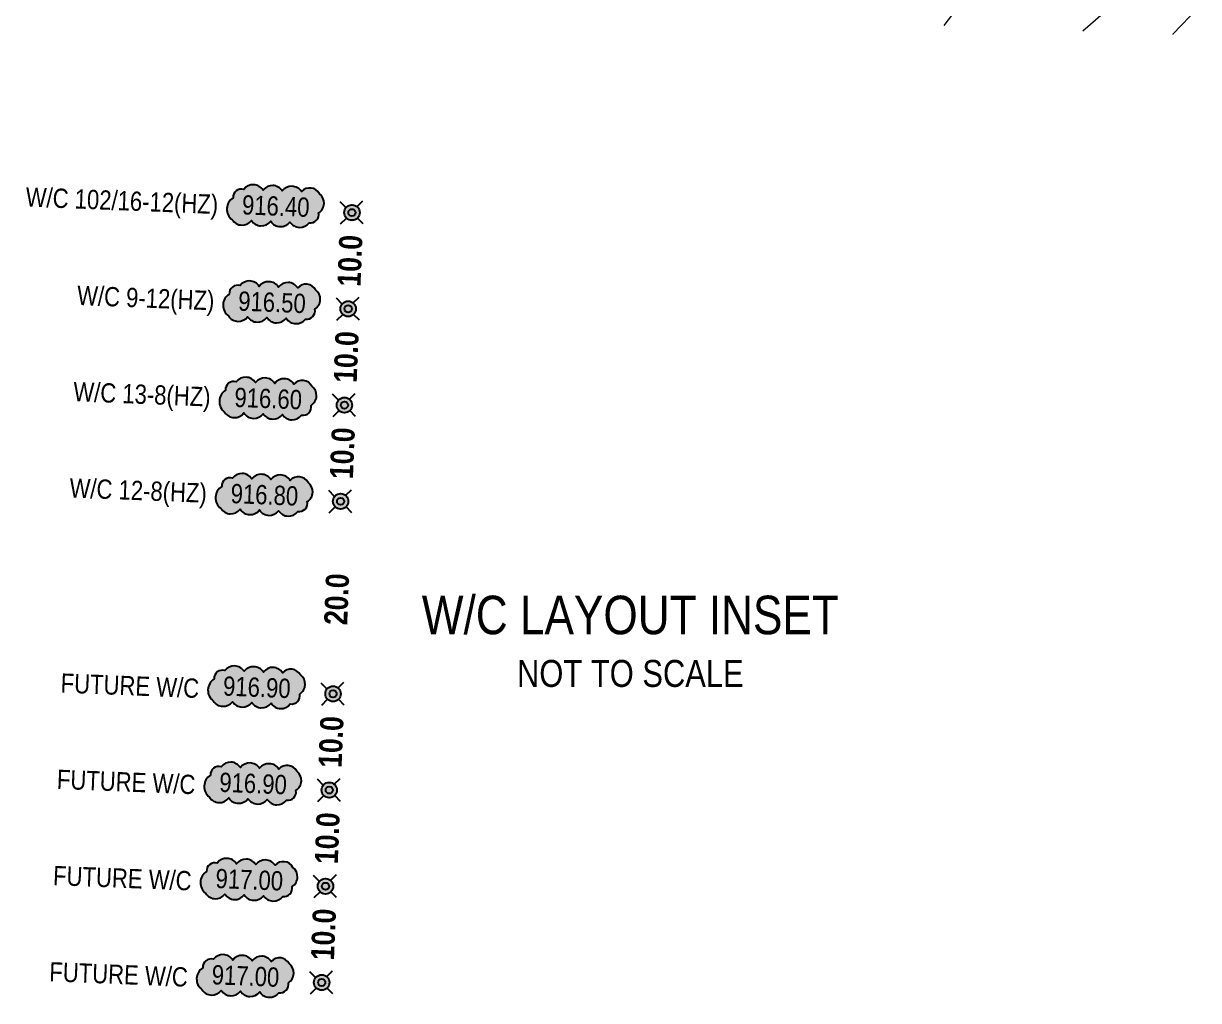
# Model space of a CAD drawing. Extents: x 296548 to 304697, y 5790571 to 5795015.
# Drawn here: x 299604 to 300214, y 5790571 to 5791078 of the extents above; entities that cross this region are included whole.
import ezdxf
from ezdxf.enums import TextEntityAlignment as Align

# ---------------------------------------------------------------- set-up
doc = ezdxf.new("R2010")
doc.units = 0
doc.header["$LTSCALE"] = 5
doc.layers.add('C-TOPO-MAJR', color=7, linetype='Continuous', lineweight=15, true_color=0xd3aa5f)
doc.layers.add('C-TOPO-MINR', color=7, linetype='Continuous', lineweight=13, true_color=0xe9d5af)
for name, color, linetype in [('DETAIL-T', 7, 'Continuous'), ('L-BD', 7, 'Continuous'), ('L-MON', 1, 'Continuous'), ('P-ELEVATION', 7, 'Continuous'), ('P-TXT', 4, 'Continuous')]:
    doc.layers.add(name, color=color, linetype=linetype)
doc.styles.add('80', font='ARIALN.TTF', dxfattribs={"height": 10})
doc.styles.add('80CG', font='ARIALN.TTF', dxfattribs={"height": 10})
doc.styles.add('80L', font='ARIALN.TTF', dxfattribs={"height": 10})
doc.styles.add('BOLD', font='ARIALNB.TTF')

# ---------------------------------------------------------------- blocks, each defined once
blk = doc.blocks.new('*U491')
at = {"layer": 'P-ELEVATION'}
h = blk.add_hatch(color=111, dxfattribs=at)
h.dxf.hatch_style = 1
edge = h.paths.add_edge_path()
edge.add_arc((-17.35, -4.5), 6.1, 215, 325)
edge.add_arc((-7.35, -4.5), 6.1, 215, 325)
edge.add_arc((2.65, -4.5), 6.1, 215, 325)
edge.add_arc((12.65, -4.5), 6.1, 215, 325)
edge.add_arc((18.14, -3.7), 4.32, 263.43363, 373.43363)
edge.add_arc((18.85, 2.3), 6.1, 305, 415)
edge.add_arc((17.45, 4.39), 5.69, 30.69553, 140.69553)
edge.add_arc((8.05, 4.5), 6.1, 35, 145)
edge.add_arc((-1.95, 4.5), 6.1, 35, 145)
edge.add_arc((-11.95, 4.5), 6.1, 35, 145)
edge.add_arc((-18.04, 3.81), 4.33, 75.42608, 185.42608)
edge.add_arc((-18.36, -2.3), 6.96, 125, 235)
at = {"color": 240, "flags": 128}
blk.add_lwpolyline([(-22.35, -8, 0.520567), (-12.35, -8, 0.520567), (-2.35, -8, 0.520567), (7.65, -8, 0.520567), (17.65, -8, 0.520567), (22.35, -2.7, 0.520567), (22.35, 7.3, 0.520567), (13.05, 8, 0.520567), (3.05, 8, 0.520567), (-6.95, 8, 0.520567), (-16.95, 8, 0.520567), (-22.35, 3.4, 0.520567)], format="xyb", close=True, dxfattribs=at)
at = {"layer": 'P-ELEVATION', "color": 240, "flags": 128}
blk.add_lwpolyline([(0, 0, 12.5, 0, 0), (-11.05, -5.53, 0, 0, 0)], format="xyseb", dxfattribs=at)
at = {"layer": 'P-ELEVATION', "color": 240, "style": '80'}
blk.add_attdef('ELEVATION', text='', height=10, dxfattribs=at).set_placement((0, 0), align=Align.MIDDLE_CENTER)
blk = doc.blocks.new('WC')
at = {"layer": 'L-MON'}
h = blk.add_hatch(color=255, dxfattribs=at)
h.dxf.hatch_style = 1
edge = h.paths.add_edge_path()
edge.add_arc((0, 0), 0.9, 0, 360)
at = {"layer": 'L-MON', "color": 240, "flags": 128}
for points in [[(-0.62, 0.5), (-1.23, 1.12)], [(0.52, 0.61), (1.13, 1.21)], [(-1.18, -1.18), (-0.56, -0.57)], [(1.16, -1.18), (0.56, -0.57)]]:
    blk.add_lwpolyline(points, dxfattribs=at)
at = {"layer": 'L-MON', "color": 240}
for radius in [0.8, 0.373]:
    blk.add_circle((0, 0), radius, dxfattribs=at)

msp = doc.modelspace()

# ---------------------------------------------------------------- linework, layer by layer
at = {"layer": 'C-TOPO-MAJR', "linetype": 'Continuous', "lineweight": 15, "elevation": 2290, "flags": 128}
msp.add_lwpolyline([(300172.33, 5791090.252), (300153.834, 5791074.085)], dxfattribs=at)
at = {"layer": 'C-TOPO-MINR', "linetype": 'Continuous', "lineweight": 13, "flags": 128}
for points, elevation in [([(300081.811, 5791076.916), (300094.236, 5791093.346)], 2291), ([(300213.787, 5791086.295), (300200.488, 5791072.52), (300200.402, 5791072.255)], 2289)]:
    msp.add_lwpolyline(points, dxfattribs=dict(at, elevation=elevation))

# ---------------------------------------------------------------- block references
at = {"layer": 'L-MON', "color": 5, "xscale": 4.999999999999995, "yscale": 4.999999999999995, "zscale": 4.999999999999995}
for p in [(299774.476, 5790979.831), (299772.513, 5790929.871), (299770.549, 5790879.912), (299768.585, 5790829.953), (299764.658, 5790730.035), (299762.695, 5790680.076), (299760.731, 5790630.116), (299758.767, 5790580.157)]:
    msp.add_blockref('WC', p, dxfattribs=at)

# ---------------------------------------------------------------- texts
at = {"layer": 'DETAIL-T', "color": 3, "insert": (299918.936, 5790757.192), "char_height": 20, "width": 246.31187, "attachment_point": 5, "style": '80CG'}
msp.add_mtext('W/C LAYOUT INSET\\P{\\H0.7x;NOT TO SCALE}', dxfattribs=at)
at = {"layer": 'L-BD', "color": 3, "char_height": 12, "width": 13.28704, "attachment_point": 5, "rotation": 87.749166, "style": 'BOLD', "bg_fill": 3, "box_fill_scale": 1.15, "bg_fill_color": 256, "bg_fill_true_color": 256, "bg_fill_transparency": 0}
for s, insert in [('10.0', (299773.494, 5790954.851)), ('10.0', (299771.531, 5790904.892)), ('10.0', (299769.567, 5790854.933)), ('20.0', (299766.588, 5790779.142)), ('10.0', (299763.676, 5790705.055)), ('10.0', (299761.713, 5790655.096)), ('10.0', (299759.749, 5790605.137))]:
    msp.add_mtext(s, dxfattribs=dict(at, insert=insert))
at = {"layer": 'P-TXT', "char_height": 10, "attachment_point": 6, "rotation": 357.749166, "style": '80L', "bg_fill": 3, "box_fill_scale": 1.15, "bg_fill_color": 256, "bg_fill_true_color": 256, "bg_fill_transparency": 0}
for s, width, insert in [('W/C 102/16-12(HZ)', 99.3473, (299704.977, 5790982.562)), ('W/C 9-12(HZ)', 70.67616, (299703.014, 5790932.603)), ('W/C 13-8(HZ)', 70.67616, (299701.05, 5790882.644)), ('W/C 12-8(HZ)', 70.67616, (299699.087, 5790832.685)), ('FUTURE W/C ', 71.51883, (299695.159, 5790732.766)), ('FUTURE W/C ', 71.51883, (299693.196, 5790682.807)), ('FUTURE W/C ', 71.51883, (299691.232, 5790632.848)), ('FUTURE W/C ', 71.51883, (299689.268, 5790582.889))]:
    msp.add_mtext_dynamic_manual_height_columns(s, width=width, gutter_width=50, heights=[0], dxfattribs=dict(at, insert=insert))

# ---------------------------------------------------------------- next in the draw order: block references
at = {"rotation": 357.7491666666667}
for p, values in [((299734.957, 5790983.249), {'ELEVATION': '916.40'}), ((299732.993, 5790933.29), {'ELEVATION': '916.50'}), ((299731.03, 5790883.33), {'ELEVATION': '916.60'}), ((299729.066, 5790833.371), {'ELEVATION': '916.80'}), ((299725.139, 5790733.453), {'ELEVATION': '916.90'}), ((299723.175, 5790683.494), {'ELEVATION': '916.90'}), ((299721.212, 5790633.535), {'ELEVATION': '917.00'}), ((299719.248, 5790583.575), {'ELEVATION': '917.00'})]:
    msp.add_blockref('*U491', p, dxfattribs=at).add_auto_attribs(values)

doc.saveas('drawing.dxf')
